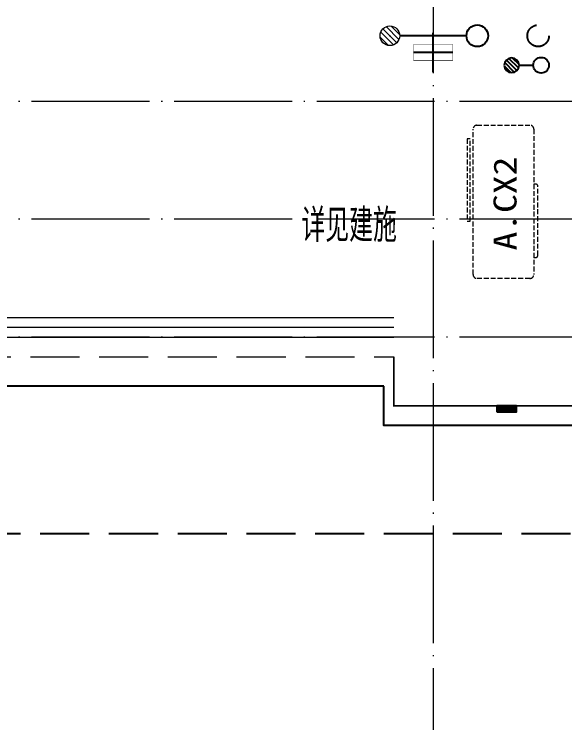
# Model space of a CAD drawing. Extents: x -518115 to 1124316, y -209821 to 1628073.
# Drawn here: x 847285 to 850087, y 670657 to 674302 of the extents above; entities that cross this region are included whole.
import ezdxf

# ---------------------------------------------------------------- set-up
doc = ezdxf.new("R2010")
doc.units = 0
doc.header["$LTSCALE"] = 1000
doc.header["$MEASUREMENT"] = 0
doc.linetypes.add('DASH', pattern=[0.35, 0.25, -0.1])
doc.linetypes.add('DOTE', pattern=[2.42, 2, -0.2, 0.02, -0.2])
for name, color, linetype, lineweight in [('DOTE', 19, 'DOTE', 9), ('LVTRY', 1, 'Continuous', 13), ('平面-栏杆', 135, 'Continuous', 15), ('平面-看线', 45, 'Continuous', 15), ('平面-空调室内机', 176, 'Continuous', 9), ('平面-空调预留孔', 173, 'Continuous', 15), ('空调', 76, 'Continuous', 13)]:
    doc.layers.add(name, color=color, linetype=linetype, lineweight=lineweight)
for name, color, linetype in [('EQUIP_地漏', 7, 'Continuous'), ('PUB_TEXT', 4, 'Continuous'), ('VPIPE-凝结', 150, 'Continuous'), ('VPIPE-废水', 31, 'Continuous'), ('VPIPE-雨水', 4, 'DASH'), ('卫生间', 6, 'Continuous'), ('机电标识类', 1, 'Continuous'), ('看线', 251, 'Continuous'), ('立面', 73, 'Continuous'), ('铝合金', 144, 'Continuous')]:
    doc.layers.add(name, color=color, linetype=linetype)
doc.styles.add('_TCH_AXIS', font='COMPLEX', dxfattribs={"bigfont": 'GBCBIG'})
doc.styles.add('黑体', font='')
doc.styles.get('黑体').set_extended_font_data('SimHei')

# ---------------------------------------------------------------- blocks, each defined once
blk = doc.blocks.new('ferre')
at = {"layer": '平面-空调预留孔', "linetype": 'DASH', "ltscale": 0.1}
for p, q in [((93392.7, 115403.5), (93392.7, 115393.5)), ((93402.7, 115383.5), (93755.6, 115383.5)), ((93765.6, 115393.5), (93765.6, 115403.5))]:
    blk.add_line(p, q, dxfattribs=at)
blk.add_lwpolyline([(94045.9, 115403.5), (93305.9, 115403.5, -0.414214), (93285.9, 115423.5), (93285.9, 115693.5, -0.414214), (93305.9, 115713.5), (94045.9, 115713.5, -0.414214), (94065.9, 115693.5), (94065.9, 115423.5, -0.414214)], format="xyb", close=True, dxfattribs=at)
blk.add_lwpolyline([(93996.7, 115742.6), (93576.8, 115742.6), (93576.8, 115727.5), (93996.7, 115727.5)], close=True, dxfattribs=at)
for centre, start, end in [((93402.7, 115393.5), 180, 270), ((93755.6, 115393.5), 270, 0)]:
    blk.add_arc(centre, 10, start, end, dxfattribs=at)
at = {"layer": '平面-空调预留孔', "color": 251, "linetype": 'DASH', "ltscale": 0.1, "true_color": 0x636466, "style": '黑体', "width": 1.2}
blk.add_text('A.CX2', height=117.05, dxfattribs=at).set_placement((93428.3, 115492.1))
blk = doc.blocks.new('fergve')
at = {"layer": '平面-空调预留孔', "linetype": 'DASH', "ltscale": 0.1}
blk.add_blockref('ferre', (25670, -60415.8), dxfattribs=at)
blk = doc.blocks.new('dongkong')
blk.add_wipeout([(-603756, 210771), (-603756, 210570.8), (-603836, 210570.8), (-603836, 210771)])
at = {"layer": '机电标识类', "color": 250, "linetype": 'DASH', "ltscale": 400}
for p, q in [((-603796, 210771), (-603796, 210570.8)), ((-603896, 210670.7), (-603696, 210670.7))]:
    blk.add_line(p, q, dxfattribs=at)
at = {"layer": '空调', "color": 6, "linetype": 'DASH', "const_width": 2}
blk.add_lwpolyline([(-603756, 210771), (-603756, 210570.8), (-603836, 210570.8), (-603836, 210771)], close=True, dxfattribs=at)
blk = doc.blocks.new('GDGDRGDGDRGDR')
at = {"layer": '平面-空调室内机', "ltscale": 0.3, "xscale": -1, "rotation": 270}
blk.add_blockref('dongkong', (231445.9, 1046278.1), dxfattribs=at)
at = {"layer": '平面-空调预留孔', "rotation": 90}
blk.add_blockref('fergve', (497617.7, 322375.3), dxfattribs=at)
blk = doc.blocks.new('$TwtSys$00000141')
at = {"color": 1}
for p, q in [((-47.1, 3.8), (-5, 45.9)), ((-47.1, 3.8), (-5, 45.9)), ((-43.6, -17.5), (17.5, 43.6)), ((-43.6, -17.5), (17.5, 43.6)), ((-33.2, -33.2), (33.2, 33.2)), ((-33.2, -33.2), (33.2, 33.2)), ((-16.2, -43.5), (43.8, 16.4)), ((-16.2, -43.5), (43.8, 16.4)), ((5.7, -46.1), (46.1, -5.7)), ((5.7, -46.1), (46.1, -5.7))]:
    blk.add_line(p, q, dxfattribs=at)
blk.add_circle((0, 0), 47, dxfattribs=at)
blk.add_circle((0, 0), 47, dxfattribs=at)
blk = doc.blocks.new('$lvtry$00000171')
for p, q in [((-74.2, 10.6), (-10.6, 74.2)), ((-69.8, -27.4), (27.4, 69.8)), ((-53, -53), (53, 53)), ((-27.4, -69.8), (69.8, 27.4)), ((10.6, -74.2), (74.2, -10.6))]:
    blk.add_line(p, q)
blk.add_circle((0, 0), 75)
blk.add_point((0, 0))
blk = doc.blocks.new('A$C148B7D8E')
at = {"layer": '卫生间', "color": 159, "linetype": 'DASH', "true_color": 0x22346e}
blk.add_lwpolyline([(9400.3, 15400), (7700, 15400), (7700, 10800), (7300, 10800), (7300, 10000), (900, 10000), (900, 9000), (-900, 9000), (-900, -900), (1750, -900), (1750, -2100), (23450, -2100), (23450, -900), (25100, -900)], dxfattribs=at)
blk = doc.blocks.new('HFHFTHFD')
at = {"layer": 'DOTE', "linetype": 'DOTE', "ltscale": 0.3}
for p, q in [((442116.6, 601748.8), (442116.6, 593448.8)), ((472616.6, 596648.8), (418616.6, 596648.8)), ((472616.6, 596048.8), (418616.6, 596048.8)), ((472616.6, 595448.8), (418616.6, 595448.8))]:
    blk.add_line(p, q, dxfattribs=at)

msp = doc.modelspace()

# ---------------------------------------------------------------- hatches: boundary and pattern name
at = {"layer": '立面'}
h = msp.add_hatch(dxfattribs=at)
h.set_pattern_fill('ANSI31', color=251, scale=2)
h.set_pattern_definition([(45, (-38483.731, -123288.2893), (-2.24506403, 2.24506403), [])])
h.paths.add_polyline_path([(849741.6, 672277.2), (849841.6, 672277.2), (849841.6, 672307.2), (849741.6, 672307.2)])

# ---------------------------------------------------------------- linework, layer by layer
at = {"color": 30, "const_width": 8}
msp.add_lwpolyline([(850366.6, 672557.2), (850366.6, 672257.2), (850266.6, 672257.2), (850266.6, 672307.2), (849216.6, 672307.2), (849216.6, 672557.2)], dxfattribs=at)
at = {"layer": '平面-栏杆'}
for points in [[(844566.6, 672707.2), (849216.6, 672707.2)], [(844566.6, 672657.2), (849216.6, 672657.2)]]:
    msp.add_lwpolyline(points, dxfattribs=at)
at = {"layer": '平面-看线', "linetype": 'DASH'}
msp.add_lwpolyline([(844566.6, 672557.2), (849216.6, 672557.2)], dxfattribs=at)
at = {"layer": '看线', "color": 202, "ltscale": 0.5}
msp.add_lwpolyline([(849166.6, 672407.2), (844566.6, 672407.2)], dxfattribs=at)
at = {"layer": '立面', "color": 251}
msp.add_lwpolyline([(849741.6, 672277.2), (849841.6, 672277.2), (849841.6, 672307.2), (849741.6, 672307.2)], close=True, dxfattribs=at)
at = {"layer": '铝合金', "color": 6}
msp.add_lwpolyline([(849741.6, 672277.2), (849841.6, 672277.2), (849841.6, 672307.2), (849741.6, 672307.2)], close=True, dxfattribs=at)

# ---------------------------------------------------------------- texts
at = {"layer": 'PUB_TEXT', "style": '_TCH_AXIS'}
msp.add_text('详见建施', height=168.79, dxfattribs=at).set_placement((848746.3, 673141.9))

# ---------------------------------------------------------------- next in the draw order: block references
msp.add_blockref('GDGDRGDGDRGDR', (407300, 231625.1))

# ---------------------------------------------------------------- next in the draw order: linework, layer by layer
at = {"layer": 'VPIPE-凝结', "ltscale": 0.1}
msp.add_line((849586.6, 674192.2), (849246.6, 674192.2), dxfattribs=at)
msp.add_lwpolyline([(849854.2, 674042.2), (849926.6, 674042.2)], dxfattribs=at)
at = {"layer": 'VPIPE-凝结'}
msp.add_circle((849966.6, 674042.2), 40, dxfattribs=at)
at = {"layer": 'VPIPE-废水'}
msp.add_circle((849641.6, 674192.2), 55, dxfattribs=at)
at = {"layer": 'VPIPE-雨水'}
msp.add_circle((849951.6, 674192.2), 55, dxfattribs=at)
at = {"layer": '平面-看线'}
msp.add_lwpolyline([(844566.6, 672757.2), (849216.6, 672757.2)], dxfattribs=at)
at = {"layer": '看线', "color": 201}
msp.add_lwpolyline([(850366.6, 672757.2), (850416.6, 672757.2), (850416.6, 672207.2), (849166.6, 672207.2), (849166.6, 672407.2)], dxfattribs=at)

# ---------------------------------------------------------------- next in the draw order: block references
for name, p in [('HFHFTHFD', (407300, 77208.4)), ('A$C148B7D8E', (827816.6, 673757.2))]:
    msp.add_blockref(name, p)
at = {"layer": 'EQUIP_地漏', "xscale": 0.8, "yscale": -0.8, "zscale": 0.8, "rotation": 180}
msp.add_blockref('$TwtSys$00000141', (849816.6, 674042.2), dxfattribs=at)
at = {"layer": 'LVTRY', "xscale": 0.6666666667107825, "yscale": 0.6666666667107825, "rotation": 269.9999999939778}
msp.add_blockref('$lvtry$00000171', (849196.6, 674192.2), dxfattribs=at)

doc.saveas('drawing.dxf')
